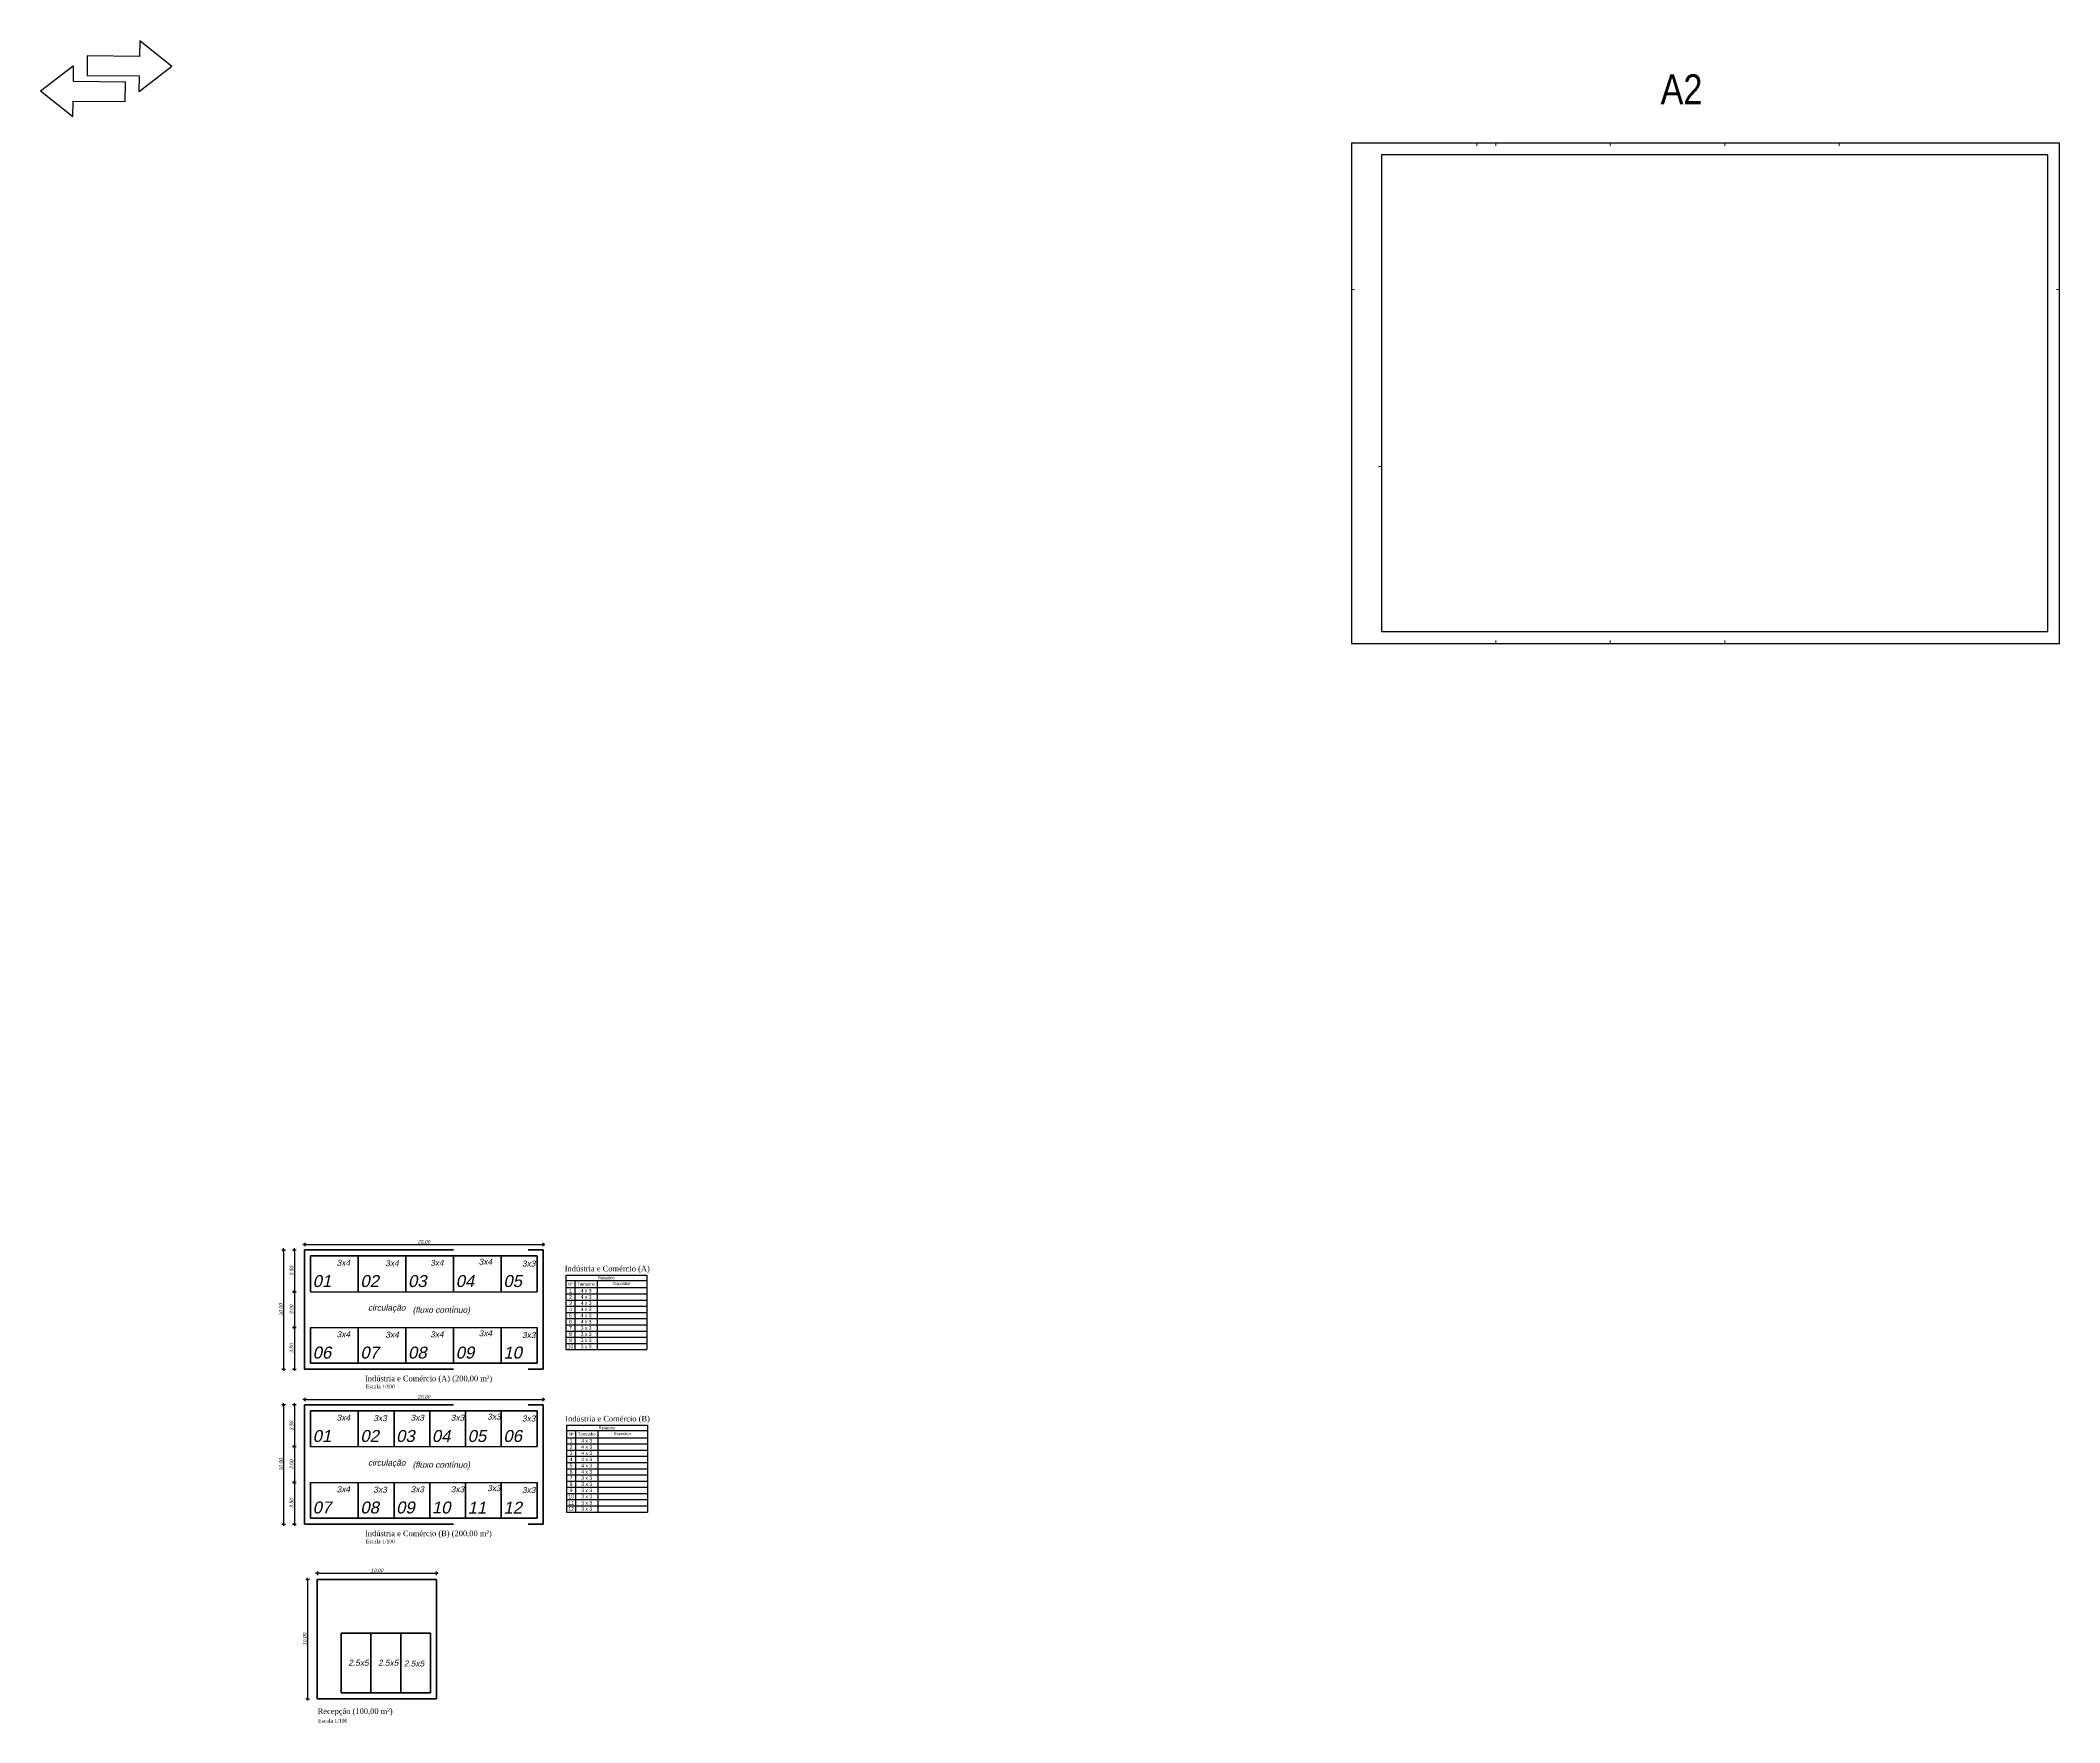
# Model space of a CAD drawing. Header units: metres. Extents: x 2113 to 5678, y -2764 to 956.
# Drawn here: x 3804.6 to 3974, y 1.5 to 142.7 of the extents above; entities that cross this region are included whole.
import ezdxf

# ---------------------------------------------------------------- set-up
doc = ezdxf.new("R2010")
doc.units = ezdxf.units.M
doc.header["$MEASUREMENT"] = 0
doc.linetypes.add('DASHED2', pattern=[0.375, 0.25, -0.125])
for name, color, linetype in [('COTASOK', 1, 'Continuous'), ('HACHURAS', 8, 'Continuous'), ('PAREDE', 7, 'Continuous'), ('TELHADO', 6, 'Continuous')]:
    doc.layers.add(name, color=color, linetype=linetype)
doc.layers.add('Marcas Prancha', color=254, linetype='Continuous', lineweight=5)
doc.styles.add('JEF', font='times.ttf', dxfattribs={"height": 0.3})
doc.styles.get("Standard").update_dxf_attribs({"font": 'arial.ttf'})
doc.styles.add('util2000', font='arial.ttf', dxfattribs={"oblique": 12.000028})
doc.dimstyles.new('int_1-50_m_MS_50', dxfattribs={"dimscale": 0.05, "dimtxt": 3, "dimasz": 1.5, "dimexe": 1, "dimexo": 0, "dimgap": 0.75, "dimtad": 1, "dimzin": 1, "dimdsep": 46, "dimtxsty": 'util2000', "dimblk": '_U2_SETA01', "dimcen": 1.5, "dimse1": 1, "dimse2": 1, "dimclrd": 1, "dimclre": 1, "dimclrt": 1, "dimazin": 3, "dimtfac": 1, "dimtix": 1, "dimtmove": 1, "dimatfit": 3, "dimldrblk": '_U2_SETA02', "dimfxl": 1, "dimtzin": 12, "dimarcsym": 0})

# ---------------------------------------------------------------- blocks, each defined once
blk = doc.blocks.new('Setaxr01')
for p, q in [((1500, 0), (925, 450)), ((925, 450), (925, 175)), ((925, 175), (0, 175)), ((0, 175), (0, -175)), ((1500, 0), (925, -450)), ((925, -175), (0, -175)), ((925, -450), (925, -175))]:
    blk.add_line(p, q)
blk = doc.blocks.new('_U2_SETA01')
at = {"color": 0}
for p, q in [((-1, 0), (1, 0)), ((0, -1), (0, 1))]:
    blk.add_line(p, q, dxfattribs=at)
blk.add_line((-0.5, -0.5), (0.5, 0.5))
blk = doc.blocks.new('*D220')
at = {"layer": 'Defpoints', "color": 0, "ltscale": 0.3, "transparency": 16777216}
for p in [(3826.74, 41.2), (3846.74, 41.66), (3846.74, 41.2)]:
    blk.add_point(p, dxfattribs=at)
at = {"layer": 'PAREDE', "color": 1, "lineweight": -2, "ltscale": 0.3, "transparency": 16777216}
blk.add_line((3826.89, 41.66), (3846.59, 41.66), dxfattribs=at)
at = {"layer": 'PAREDE', "color": 1, "lineweight": -2, "ltscale": 0.3, "transparency": 16777216, "xscale": 0.15, "yscale": 0.15, "zscale": 0.15, "rotation": 180}
blk.add_blockref('_U2_SETA01', (3826.74, 41.66), dxfattribs=at)
at = {"layer": 'PAREDE', "color": 1, "lineweight": -2, "ltscale": 0.3, "transparency": 16777216, "xscale": 0.15, "yscale": 0.15, "zscale": 0.15}
blk.add_blockref('_U2_SETA01', (3846.74, 41.66), dxfattribs=at)
at = {"layer": 'PAREDE', "color": 1, "ltscale": 0.3, "transparency": 16777216, "insert": (3836.74, 41.88), "char_height": 0.3, "attachment_point": 5, "style": 'util2000'}
blk.add_mtext('20.00', dxfattribs=at)
blk = doc.blocks.new('_U2_SETA02')
blk.add_solid([(-1, -0.2), (0, 0), (-1, 0.2)])
blk = doc.blocks.new('*D211')
at = {"layer": 'Defpoints', "color": 0, "ltscale": 0.3, "transparency": 16777216}
for p in [(3826.71, 41.2), (3824.97, 31.2), (3827.06, 31.2)]:
    blk.add_point(p, dxfattribs=at)
at = {"layer": 'PAREDE', "color": 1, "lineweight": -2, "ltscale": 0.3, "transparency": 16777216}
blk.add_line((3824.97, 41.05), (3824.97, 31.35), dxfattribs=at)
at = {"layer": 'PAREDE', "color": 1, "lineweight": -2, "ltscale": 0.3, "transparency": 16777216, "xscale": 0.15, "yscale": 0.15, "zscale": 0.15}
for p, rotation in [((3824.97, 41.2), 90), ((3824.97, 31.2), 270)]:
    blk.add_blockref('_U2_SETA01', p, dxfattribs=dict(at, rotation=rotation))
at = {"layer": 'PAREDE', "color": 1, "ltscale": 0.3, "transparency": 16777216, "insert": (3824.75, 36.2), "char_height": 0.3, "attachment_point": 5, "rotation": 90, "style": 'util2000'}
blk.add_mtext('10.00', dxfattribs=at)
blk = doc.blocks.new('*D212')
at = {"layer": 'Defpoints', "color": 0, "ltscale": 0.3, "transparency": 16777216}
for p in [(3826.74, 41.2), (3825.87, 37.7), (3826.59, 37.7)]:
    blk.add_point(p, dxfattribs=at)
at = {"layer": 'PAREDE', "color": 1, "lineweight": -2, "ltscale": 0.3, "transparency": 16777216}
blk.add_line((3825.87, 41.05), (3825.87, 37.85), dxfattribs=at)
at = {"layer": 'PAREDE', "color": 1, "lineweight": -2, "ltscale": 0.3, "transparency": 16777216, "xscale": 0.15, "yscale": 0.15, "zscale": 0.15}
for p, rotation in [((3825.87, 41.2), 90), ((3825.87, 37.7), 270)]:
    blk.add_blockref('_U2_SETA01', p, dxfattribs=dict(at, rotation=rotation))
at = {"layer": 'PAREDE', "color": 1, "ltscale": 0.3, "transparency": 16777216, "insert": (3825.64, 39.45), "char_height": 0.3, "attachment_point": 5, "rotation": 90, "style": 'util2000'}
blk.add_mtext('3.50', dxfattribs=at)
blk = doc.blocks.new('*D213')
at = {"layer": 'Defpoints', "color": 0, "ltscale": 0.3, "transparency": 16777216}
for p in [(3826.59, 37.7), (3825.87, 34.7), (3826.68, 34.7)]:
    blk.add_point(p, dxfattribs=at)
at = {"layer": 'PAREDE', "color": 1, "lineweight": -2, "ltscale": 0.3, "transparency": 16777216}
blk.add_line((3825.87, 37.55), (3825.87, 34.85), dxfattribs=at)
at = {"layer": 'PAREDE', "color": 1, "lineweight": -2, "ltscale": 0.3, "transparency": 16777216, "xscale": 0.15, "yscale": 0.15, "zscale": 0.15}
for p, rotation in [((3825.87, 37.7), 90), ((3825.87, 34.7), 270)]:
    blk.add_blockref('_U2_SETA01', p, dxfattribs=dict(at, rotation=rotation))
at = {"layer": 'PAREDE', "color": 1, "ltscale": 0.3, "transparency": 16777216, "insert": (3825.64, 36.2), "char_height": 0.3, "attachment_point": 5, "rotation": 90, "style": 'util2000'}
blk.add_mtext('3.00', dxfattribs=at)
blk = doc.blocks.new('*D214')
at = {"layer": 'Defpoints', "color": 0, "ltscale": 0.3, "transparency": 16777216}
for p in [(3826.68, 34.7), (3825.87, 31.2), (3826.47, 31.2)]:
    blk.add_point(p, dxfattribs=at)
at = {"layer": 'PAREDE', "color": 1, "lineweight": -2, "ltscale": 0.3, "transparency": 16777216}
blk.add_line((3825.87, 34.55), (3825.87, 31.35), dxfattribs=at)
at = {"layer": 'PAREDE', "color": 1, "lineweight": -2, "ltscale": 0.3, "transparency": 16777216, "xscale": 0.15, "yscale": 0.15, "zscale": 0.15}
for p, rotation in [((3825.87, 34.7), 90), ((3825.87, 31.2), 270)]:
    blk.add_blockref('_U2_SETA01', p, dxfattribs=dict(at, rotation=rotation))
at = {"layer": 'PAREDE', "color": 1, "ltscale": 0.3, "transparency": 16777216, "insert": (3825.64, 32.95), "char_height": 0.3, "attachment_point": 5, "rotation": 90, "style": 'util2000'}
blk.add_mtext('3.50', dxfattribs=at)
blk = doc.blocks.new('*D215')
at = {"layer": 'Defpoints', "color": 0, "ltscale": 0.3, "transparency": 16777216}
for p in [(3826.74, 41.2), (3846.74, 41.66), (3846.74, 41.2)]:
    blk.add_point(p, dxfattribs=at)
at = {"layer": 'PAREDE', "color": 1, "lineweight": -2, "ltscale": 0.3, "transparency": 16777216}
blk.add_line((3826.89, 41.66), (3846.59, 41.66), dxfattribs=at)
at = {"layer": 'PAREDE', "color": 1, "lineweight": -2, "ltscale": 0.3, "transparency": 16777216, "xscale": 0.15, "yscale": 0.15, "zscale": 0.15, "rotation": 180}
blk.add_blockref('_U2_SETA01', (3826.74, 41.66), dxfattribs=at)
at = {"layer": 'PAREDE', "color": 1, "lineweight": -2, "ltscale": 0.3, "transparency": 16777216, "xscale": 0.15, "yscale": 0.15, "zscale": 0.15}
blk.add_blockref('_U2_SETA01', (3846.74, 41.66), dxfattribs=at)
at = {"layer": 'PAREDE', "color": 1, "ltscale": 0.3, "transparency": 16777216, "insert": (3836.74, 41.88), "char_height": 0.3, "attachment_point": 5, "style": 'util2000'}
blk.add_mtext('20.00', dxfattribs=at)
blk = doc.blocks.new('*D216')
at = {"layer": 'Defpoints', "color": 0, "ltscale": 0.3, "transparency": 16777216}
for p in [(3826.71, 41.2), (3824.97, 31.2), (3827.06, 31.2)]:
    blk.add_point(p, dxfattribs=at)
at = {"layer": 'PAREDE', "color": 1, "lineweight": -2, "ltscale": 0.3, "transparency": 16777216}
blk.add_line((3824.97, 41.05), (3824.97, 31.35), dxfattribs=at)
at = {"layer": 'PAREDE', "color": 1, "lineweight": -2, "ltscale": 0.3, "transparency": 16777216, "xscale": 0.15, "yscale": 0.15, "zscale": 0.15}
for p, rotation in [((3824.97, 41.2), 90), ((3824.97, 31.2), 270)]:
    blk.add_blockref('_U2_SETA01', p, dxfattribs=dict(at, rotation=rotation))
at = {"layer": 'PAREDE', "color": 1, "ltscale": 0.3, "transparency": 16777216, "insert": (3824.75, 36.2), "char_height": 0.3, "attachment_point": 5, "rotation": 90, "style": 'util2000'}
blk.add_mtext('10.00', dxfattribs=at)
blk = doc.blocks.new('*D217')
at = {"layer": 'Defpoints', "color": 0, "ltscale": 0.3, "transparency": 16777216}
for p in [(3826.74, 41.2), (3825.87, 37.7), (3826.59, 37.7)]:
    blk.add_point(p, dxfattribs=at)
at = {"layer": 'PAREDE', "color": 1, "lineweight": -2, "ltscale": 0.3, "transparency": 16777216}
blk.add_line((3825.87, 41.05), (3825.87, 37.85), dxfattribs=at)
at = {"layer": 'PAREDE', "color": 1, "lineweight": -2, "ltscale": 0.3, "transparency": 16777216, "xscale": 0.15, "yscale": 0.15, "zscale": 0.15}
for p, rotation in [((3825.87, 41.2), 90), ((3825.87, 37.7), 270)]:
    blk.add_blockref('_U2_SETA01', p, dxfattribs=dict(at, rotation=rotation))
at = {"layer": 'PAREDE', "color": 1, "ltscale": 0.3, "transparency": 16777216, "insert": (3825.64, 39.45), "char_height": 0.3, "attachment_point": 5, "rotation": 90, "style": 'util2000'}
blk.add_mtext('3.50', dxfattribs=at)
blk = doc.blocks.new('*D218')
at = {"layer": 'Defpoints', "color": 0, "ltscale": 0.3, "transparency": 16777216}
for p in [(3826.59, 37.7), (3825.87, 34.7), (3826.68, 34.7)]:
    blk.add_point(p, dxfattribs=at)
at = {"layer": 'PAREDE', "color": 1, "lineweight": -2, "ltscale": 0.3, "transparency": 16777216}
blk.add_line((3825.87, 37.55), (3825.87, 34.85), dxfattribs=at)
at = {"layer": 'PAREDE', "color": 1, "lineweight": -2, "ltscale": 0.3, "transparency": 16777216, "xscale": 0.15, "yscale": 0.15, "zscale": 0.15}
for p, rotation in [((3825.87, 37.7), 90), ((3825.87, 34.7), 270)]:
    blk.add_blockref('_U2_SETA01', p, dxfattribs=dict(at, rotation=rotation))
at = {"layer": 'PAREDE', "color": 1, "ltscale": 0.3, "transparency": 16777216, "insert": (3825.64, 36.2), "char_height": 0.3, "attachment_point": 5, "rotation": 90, "style": 'util2000'}
blk.add_mtext('3.00', dxfattribs=at)
blk = doc.blocks.new('*D219')
at = {"layer": 'Defpoints', "color": 0, "ltscale": 0.3, "transparency": 16777216}
for p in [(3826.68, 34.7), (3825.87, 31.2), (3826.47, 31.2)]:
    blk.add_point(p, dxfattribs=at)
at = {"layer": 'PAREDE', "color": 1, "lineweight": -2, "ltscale": 0.3, "transparency": 16777216}
blk.add_line((3825.87, 34.55), (3825.87, 31.35), dxfattribs=at)
at = {"layer": 'PAREDE', "color": 1, "lineweight": -2, "ltscale": 0.3, "transparency": 16777216, "xscale": 0.15, "yscale": 0.15, "zscale": 0.15}
for p, rotation in [((3825.87, 34.7), 90), ((3825.87, 31.2), 270)]:
    blk.add_blockref('_U2_SETA01', p, dxfattribs=dict(at, rotation=rotation))
at = {"layer": 'PAREDE', "color": 1, "ltscale": 0.3, "transparency": 16777216, "insert": (3825.64, 32.95), "char_height": 0.3, "attachment_point": 5, "rotation": 90, "style": 'util2000'}
blk.add_mtext('3.50', dxfattribs=at)
blk = doc.blocks.new('*D230')
at = {"layer": 'Defpoints', "color": 0, "ltscale": 0.3, "transparency": 16777216}
for p in [(3826.74, 28.2), (3846.74, 28.66), (3846.74, 28.2)]:
    blk.add_point(p, dxfattribs=at)
at = {"layer": 'PAREDE', "color": 1, "lineweight": -2, "ltscale": 0.3, "transparency": 16777216}
blk.add_line((3826.89, 28.66), (3846.59, 28.66), dxfattribs=at)
at = {"layer": 'PAREDE', "color": 1, "lineweight": -2, "ltscale": 0.3, "transparency": 16777216, "xscale": 0.15, "yscale": 0.15, "zscale": 0.15, "rotation": 180}
blk.add_blockref('_U2_SETA01', (3826.74, 28.66), dxfattribs=at)
at = {"layer": 'PAREDE', "color": 1, "lineweight": -2, "ltscale": 0.3, "transparency": 16777216, "xscale": 0.15, "yscale": 0.15, "zscale": 0.15}
blk.add_blockref('_U2_SETA01', (3846.74, 28.66), dxfattribs=at)
at = {"layer": 'PAREDE', "color": 1, "ltscale": 0.3, "transparency": 16777216, "insert": (3836.74, 28.88), "char_height": 0.3, "attachment_point": 5, "style": 'util2000'}
blk.add_mtext('20.00', dxfattribs=at)
blk = doc.blocks.new('*D221')
at = {"layer": 'Defpoints', "color": 0, "ltscale": 0.3, "transparency": 16777216}
for p in [(3826.71, 28.2), (3824.97, 18.2), (3827.06, 18.2)]:
    blk.add_point(p, dxfattribs=at)
at = {"layer": 'PAREDE', "color": 1, "lineweight": -2, "ltscale": 0.3, "transparency": 16777216}
blk.add_line((3824.97, 28.05), (3824.97, 18.35), dxfattribs=at)
at = {"layer": 'PAREDE', "color": 1, "lineweight": -2, "ltscale": 0.3, "transparency": 16777216, "xscale": 0.15, "yscale": 0.15, "zscale": 0.15}
for p, rotation in [((3824.97, 28.2), 90), ((3824.97, 18.2), 270)]:
    blk.add_blockref('_U2_SETA01', p, dxfattribs=dict(at, rotation=rotation))
at = {"layer": 'PAREDE', "color": 1, "ltscale": 0.3, "transparency": 16777216, "insert": (3824.75, 23.2), "char_height": 0.3, "attachment_point": 5, "rotation": 90, "style": 'util2000'}
blk.add_mtext('10.00', dxfattribs=at)
blk = doc.blocks.new('*D222')
at = {"layer": 'Defpoints', "color": 0, "ltscale": 0.3, "transparency": 16777216}
for p in [(3826.74, 28.2), (3825.87, 24.7), (3826.59, 24.7)]:
    blk.add_point(p, dxfattribs=at)
at = {"layer": 'PAREDE', "color": 1, "lineweight": -2, "ltscale": 0.3, "transparency": 16777216}
blk.add_line((3825.87, 28.05), (3825.87, 24.85), dxfattribs=at)
at = {"layer": 'PAREDE', "color": 1, "lineweight": -2, "ltscale": 0.3, "transparency": 16777216, "xscale": 0.15, "yscale": 0.15, "zscale": 0.15}
for p, rotation in [((3825.87, 28.2), 90), ((3825.87, 24.7), 270)]:
    blk.add_blockref('_U2_SETA01', p, dxfattribs=dict(at, rotation=rotation))
at = {"layer": 'PAREDE', "color": 1, "ltscale": 0.3, "transparency": 16777216, "insert": (3825.64, 26.45), "char_height": 0.3, "attachment_point": 5, "rotation": 90, "style": 'util2000'}
blk.add_mtext('3.50', dxfattribs=at)
blk = doc.blocks.new('*D223')
at = {"layer": 'Defpoints', "color": 0, "ltscale": 0.3, "transparency": 16777216}
for p in [(3826.59, 24.7), (3825.87, 21.7), (3826.68, 21.7)]:
    blk.add_point(p, dxfattribs=at)
at = {"layer": 'PAREDE', "color": 1, "lineweight": -2, "ltscale": 0.3, "transparency": 16777216}
blk.add_line((3825.87, 24.55), (3825.87, 21.85), dxfattribs=at)
at = {"layer": 'PAREDE', "color": 1, "lineweight": -2, "ltscale": 0.3, "transparency": 16777216, "xscale": 0.15, "yscale": 0.15, "zscale": 0.15}
for p, rotation in [((3825.87, 24.7), 90), ((3825.87, 21.7), 270)]:
    blk.add_blockref('_U2_SETA01', p, dxfattribs=dict(at, rotation=rotation))
at = {"layer": 'PAREDE', "color": 1, "ltscale": 0.3, "transparency": 16777216, "insert": (3825.64, 23.2), "char_height": 0.3, "attachment_point": 5, "rotation": 90, "style": 'util2000'}
blk.add_mtext('3.00', dxfattribs=at)
blk = doc.blocks.new('*D224')
at = {"layer": 'Defpoints', "color": 0, "ltscale": 0.3, "transparency": 16777216}
for p in [(3826.68, 21.7), (3825.87, 18.2), (3826.47, 18.2)]:
    blk.add_point(p, dxfattribs=at)
at = {"layer": 'PAREDE', "color": 1, "lineweight": -2, "ltscale": 0.3, "transparency": 16777216}
blk.add_line((3825.87, 21.55), (3825.87, 18.35), dxfattribs=at)
at = {"layer": 'PAREDE', "color": 1, "lineweight": -2, "ltscale": 0.3, "transparency": 16777216, "xscale": 0.15, "yscale": 0.15, "zscale": 0.15}
for p, rotation in [((3825.87, 21.7), 90), ((3825.87, 18.2), 270)]:
    blk.add_blockref('_U2_SETA01', p, dxfattribs=dict(at, rotation=rotation))
at = {"layer": 'PAREDE', "color": 1, "ltscale": 0.3, "transparency": 16777216, "insert": (3825.64, 19.95), "char_height": 0.3, "attachment_point": 5, "rotation": 90, "style": 'util2000'}
blk.add_mtext('3.50', dxfattribs=at)
blk = doc.blocks.new('*D225')
at = {"layer": 'Defpoints', "color": 0, "ltscale": 0.3, "transparency": 16777216}
for p in [(3826.74, 28.2), (3846.74, 28.66), (3846.74, 28.2)]:
    blk.add_point(p, dxfattribs=at)
at = {"layer": 'PAREDE', "color": 1, "lineweight": -2, "ltscale": 0.3, "transparency": 16777216}
blk.add_line((3826.89, 28.66), (3846.59, 28.66), dxfattribs=at)
at = {"layer": 'PAREDE', "color": 1, "lineweight": -2, "ltscale": 0.3, "transparency": 16777216, "xscale": 0.15, "yscale": 0.15, "zscale": 0.15, "rotation": 180}
blk.add_blockref('_U2_SETA01', (3826.74, 28.66), dxfattribs=at)
at = {"layer": 'PAREDE', "color": 1, "lineweight": -2, "ltscale": 0.3, "transparency": 16777216, "xscale": 0.15, "yscale": 0.15, "zscale": 0.15}
blk.add_blockref('_U2_SETA01', (3846.74, 28.66), dxfattribs=at)
at = {"layer": 'PAREDE', "color": 1, "ltscale": 0.3, "transparency": 16777216, "insert": (3836.74, 28.88), "char_height": 0.3, "attachment_point": 5, "style": 'util2000'}
blk.add_mtext('20.00', dxfattribs=at)
blk = doc.blocks.new('*D226')
at = {"layer": 'Defpoints', "color": 0, "ltscale": 0.3, "transparency": 16777216}
for p in [(3826.71, 28.2), (3824.97, 18.2), (3827.06, 18.2)]:
    blk.add_point(p, dxfattribs=at)
at = {"layer": 'PAREDE', "color": 1, "lineweight": -2, "ltscale": 0.3, "transparency": 16777216}
blk.add_line((3824.97, 28.05), (3824.97, 18.35), dxfattribs=at)
at = {"layer": 'PAREDE', "color": 1, "lineweight": -2, "ltscale": 0.3, "transparency": 16777216, "xscale": 0.15, "yscale": 0.15, "zscale": 0.15}
for p, rotation in [((3824.97, 28.2), 90), ((3824.97, 18.2), 270)]:
    blk.add_blockref('_U2_SETA01', p, dxfattribs=dict(at, rotation=rotation))
at = {"layer": 'PAREDE', "color": 1, "ltscale": 0.3, "transparency": 16777216, "insert": (3824.75, 23.2), "char_height": 0.3, "attachment_point": 5, "rotation": 90, "style": 'util2000'}
blk.add_mtext('10.00', dxfattribs=at)
blk = doc.blocks.new('*D227')
at = {"layer": 'Defpoints', "color": 0, "ltscale": 0.3, "transparency": 16777216}
for p in [(3826.74, 28.2), (3825.87, 24.7), (3826.59, 24.7)]:
    blk.add_point(p, dxfattribs=at)
at = {"layer": 'PAREDE', "color": 1, "lineweight": -2, "ltscale": 0.3, "transparency": 16777216}
blk.add_line((3825.87, 28.05), (3825.87, 24.85), dxfattribs=at)
at = {"layer": 'PAREDE', "color": 1, "lineweight": -2, "ltscale": 0.3, "transparency": 16777216, "xscale": 0.15, "yscale": 0.15, "zscale": 0.15}
for p, rotation in [((3825.87, 28.2), 90), ((3825.87, 24.7), 270)]:
    blk.add_blockref('_U2_SETA01', p, dxfattribs=dict(at, rotation=rotation))
at = {"layer": 'PAREDE', "color": 1, "ltscale": 0.3, "transparency": 16777216, "insert": (3825.64, 26.45), "char_height": 0.3, "attachment_point": 5, "rotation": 90, "style": 'util2000'}
blk.add_mtext('3.50', dxfattribs=at)
blk = doc.blocks.new('*D228')
at = {"layer": 'Defpoints', "color": 0, "ltscale": 0.3, "transparency": 16777216}
for p in [(3826.59, 24.7), (3825.87, 21.7), (3826.68, 21.7)]:
    blk.add_point(p, dxfattribs=at)
at = {"layer": 'PAREDE', "color": 1, "lineweight": -2, "ltscale": 0.3, "transparency": 16777216}
blk.add_line((3825.87, 24.55), (3825.87, 21.85), dxfattribs=at)
at = {"layer": 'PAREDE', "color": 1, "lineweight": -2, "ltscale": 0.3, "transparency": 16777216, "xscale": 0.15, "yscale": 0.15, "zscale": 0.15}
for p, rotation in [((3825.87, 24.7), 90), ((3825.87, 21.7), 270)]:
    blk.add_blockref('_U2_SETA01', p, dxfattribs=dict(at, rotation=rotation))
at = {"layer": 'PAREDE', "color": 1, "ltscale": 0.3, "transparency": 16777216, "insert": (3825.64, 23.2), "char_height": 0.3, "attachment_point": 5, "rotation": 90, "style": 'util2000'}
blk.add_mtext('3.00', dxfattribs=at)
blk = doc.blocks.new('*D229')
at = {"layer": 'Defpoints', "color": 0, "ltscale": 0.3, "transparency": 16777216}
for p in [(3826.68, 21.7), (3825.87, 18.2), (3826.47, 18.2)]:
    blk.add_point(p, dxfattribs=at)
at = {"layer": 'PAREDE', "color": 1, "lineweight": -2, "ltscale": 0.3, "transparency": 16777216}
blk.add_line((3825.87, 21.55), (3825.87, 18.35), dxfattribs=at)
at = {"layer": 'PAREDE', "color": 1, "lineweight": -2, "ltscale": 0.3, "transparency": 16777216, "xscale": 0.15, "yscale": 0.15, "zscale": 0.15}
for p, rotation in [((3825.87, 21.7), 90), ((3825.87, 18.2), 270)]:
    blk.add_blockref('_U2_SETA01', p, dxfattribs=dict(at, rotation=rotation))
at = {"layer": 'PAREDE', "color": 1, "ltscale": 0.3, "transparency": 16777216, "insert": (3825.64, 19.95), "char_height": 0.3, "attachment_point": 5, "rotation": 90, "style": 'util2000'}
blk.add_mtext('3.50', dxfattribs=at)
blk = doc.blocks.new('*T235')
at = {"layer": 'PAREDE', "color": 0, "linetype": 'ByBlock', "lineweight": -2, "transparency": 16777216}
for p, q in [((0, 0), (6.78, 0)), ((0, 0), (0, -6.25)), ((6.78, 0), (6.78, -6.25)), ((0, -0.45), (6.78, -0.45)), ((0, -1.05), (6.78, -1.05)), ((0, -1.57), (6.78, -1.57)), ((0.75, -0.45), (0.75, -6.25)), ((2.62, -0.45), (2.62, -6.25)), ((0, -2.09), (6.78, -2.09)), ((0, -2.61), (6.78, -2.61)), ((0, -3.13), (6.78, -3.13)), ((0, -3.65), (6.78, -3.65)), ((0, -4.17), (6.78, -4.17)), ((0, -4.69), (6.78, -4.69)), ((0, -5.21), (6.78, -5.21)), ((0, -5.73), (6.78, -5.73)), ((0, -6.25), (6.78, -6.25))]:
    blk.add_line(p, q, dxfattribs=at)
at = {"layer": 'PAREDE', "color": 0, "transparency": 16777216, "attachment_point": 5}
for s, insert, char_height, width in [('Nº ', (0.38, -0.75), 0.25, 0.6321), ('2', (0.38, -1.83), 0.3, 0.6321), ('1', (0.38, -1.31), 0.3, 0.6321), ('Tamanho', (1.69, -0.75), 0.25, 1.7486), ('4 x 3', (1.69, -1.31), 0.3, 1.7486), ('4 x 3', (1.69, -1.83), 0.3, 1.7486), ('Relatório', (3.39, -0.23), 0.25, 6.6565), ('Expositor', (4.7, -0.75), 0.25, 4.0357), ('4', (0.38, -2.87), 0.3, 0.6321), ('3', (0.38, -2.35), 0.3, 0.6321), ('5', (0.38, -3.39), 0.3, 0.6321), ('4 x 3', (1.69, -2.35), 0.3, 1.7486), ('4 x 3', (1.69, -2.87), 0.3, 1.7486), ('4 x 3', (1.69, -3.39), 0.3, 1.7486), ('6', (0.38, -3.91), 0.3, 0.6321), ('7', (0.38, -4.43), 0.3, 0.6321), ('8', (0.38, -4.95), 0.3, 0.6321), ('4 x 3', (1.69, -3.91), 0.3, 1.7486), ('3 x 3', (1.69, -4.43), 0.3, 1.7486), ('3 x 3', (1.69, -4.95), 0.3, 1.7486), ('10', (0.38, -5.99), 0.3, 0.6321), ('9', (0.38, -5.47), 0.3, 0.6321), ('3 x 3', (1.69, -5.47), 0.3, 1.7486), ('3 x 3', (1.69, -5.99), 0.3, 1.7486)]:
    blk.add_mtext(s, dxfattribs=dict(at, insert=insert, char_height=char_height, width=width))
blk = doc.blocks.new('*T236')
at = {"layer": 'PAREDE', "color": 0, "linetype": 'ByBlock', "lineweight": -2, "transparency": 16777216}
for p, q in [((0, 0), (6.78, 0)), ((0, 0), (0, -7.29)), ((6.78, 0), (6.78, -7.29)), ((0, -0.45), (6.78, -0.45)), ((0, -1.05), (6.78, -1.05)), ((0, -1.57), (6.78, -1.57)), ((0.75, -0.45), (0.75, -7.29)), ((2.62, -0.45), (2.62, -7.29)), ((0, -2.09), (6.78, -2.09)), ((0, -2.61), (6.78, -2.61)), ((0, -3.13), (6.78, -3.13)), ((0, -3.65), (6.78, -3.65)), ((0, -4.17), (6.78, -4.17)), ((0, -4.69), (6.78, -4.69)), ((0, -5.21), (6.78, -5.21)), ((0, -5.73), (6.78, -5.73)), ((0, -6.25), (6.78, -6.25)), ((0, -6.77), (6.78, -6.77)), ((0, -7.29), (6.78, -7.29))]:
    blk.add_line(p, q, dxfattribs=at)
at = {"layer": 'PAREDE', "color": 0, "transparency": 16777216, "attachment_point": 5}
for s, insert, char_height, width in [('Nº ', (0.38, -0.75), 0.25, 0.6321), ('2', (0.38, -1.83), 0.3, 0.6321), ('1', (0.38, -1.31), 0.3, 0.6321), ('Tamanho', (1.69, -0.75), 0.25, 1.7486), ('4 x 3', (1.69, -1.31), 0.3, 1.7486), ('4 x 3', (1.69, -1.83), 0.3, 1.7486), ('Relatório', (3.39, -0.23), 0.25, 6.6565), ('Expositor', (4.7, -0.75), 0.25, 4.0357), ('4', (0.38, -2.87), 0.3, 0.6321), ('3', (0.38, -2.35), 0.3, 0.6321), ('5', (0.38, -3.39), 0.3, 0.6321), ('4 x 3', (1.69, -2.35), 0.3, 1.7486), ('4 x 3', (1.69, -2.87), 0.3, 1.7486), ('4 x 3', (1.69, -3.39), 0.3, 1.7486), ('6', (0.38, -3.91), 0.3, 0.6321), ('7', (0.38, -4.43), 0.3, 0.6321), ('8', (0.38, -4.95), 0.3, 0.6321), ('4 x 3', (1.69, -3.91), 0.3, 1.7486), ('3 x 3', (1.69, -4.43), 0.3, 1.7486), ('3 x 3', (1.69, -4.95), 0.3, 1.7486), ('10', (0.38, -5.99), 0.3, 0.6321), ('11', (0.38, -6.51), 0.3, 0.6321), ('9', (0.38, -5.47), 0.3, 0.6321), ('3 x 3', (1.69, -5.47), 0.3, 1.7486), ('3 x 3', (1.69, -5.99), 0.3, 1.7486), ('3 x 3', (1.69, -6.51), 0.3, 1.7486), ('12', (0.38, -7.03), 0.3, 0.6321), ('3 x 3', (1.69, -7.03), 0.3, 1.7486)]:
    blk.add_mtext(s, dxfattribs=dict(at, insert=insert, char_height=char_height, width=width))
blk = doc.blocks.new('*D303')
at = {"layer": 'Defpoints', "color": 0, "ltscale": 0.3, "transparency": 16777216}
for p in [(3837.8, 14.08), (3827.8, 13.55), (3837.8, 13.55)]:
    blk.add_point(p, dxfattribs=at)
at = {"layer": 'PAREDE', "color": 1, "lineweight": -2, "ltscale": 0.3, "transparency": 16777216}
blk.add_line((3827.95, 14.08), (3837.65, 14.08), dxfattribs=at)
at = {"layer": 'PAREDE', "color": 1, "lineweight": -2, "ltscale": 0.3, "transparency": 16777216, "xscale": 0.15, "yscale": 0.15, "zscale": 0.15, "rotation": 180}
blk.add_blockref('_U2_SETA01', (3827.8, 14.08), dxfattribs=at)
at = {"layer": 'PAREDE', "color": 1, "lineweight": -2, "ltscale": 0.3, "transparency": 16777216, "xscale": 0.15, "yscale": 0.15, "zscale": 0.15}
blk.add_blockref('_U2_SETA01', (3837.8, 14.08), dxfattribs=at)
at = {"layer": 'PAREDE', "color": 1, "ltscale": 0.3, "transparency": 16777216, "insert": (3832.8, 14.31), "char_height": 0.3, "attachment_point": 5, "style": 'util2000'}
blk.add_mtext('10.00', dxfattribs=at)
blk = doc.blocks.new('*D304')
at = {"layer": 'Defpoints', "color": 0, "ltscale": 0.3, "transparency": 16777216}
for p in [(3827.8, 13.55), (3826.98, 3.55), (3827.8, 3.55)]:
    blk.add_point(p, dxfattribs=at)
at = {"layer": 'PAREDE', "color": 1, "lineweight": -2, "ltscale": 0.3, "transparency": 16777216}
blk.add_line((3826.98, 13.4), (3826.98, 3.7), dxfattribs=at)
at = {"layer": 'PAREDE', "color": 1, "lineweight": -2, "ltscale": 0.3, "transparency": 16777216, "xscale": 0.15, "yscale": 0.15, "zscale": 0.15}
for p, rotation in [((3826.98, 13.55), 90), ((3826.98, 3.55), 270)]:
    blk.add_blockref('_U2_SETA01', p, dxfattribs=dict(at, rotation=rotation))
at = {"layer": 'PAREDE', "color": 1, "ltscale": 0.3, "transparency": 16777216, "insert": (3826.75, 8.55), "char_height": 0.3, "attachment_point": 5, "rotation": 90, "style": 'util2000'}
blk.add_mtext('10.00', dxfattribs=at)

msp = doc.modelspace()

# ---------------------------------------------------------------- linework, layer by layer
for p, q in [((3973.965, 134.093), (3914.565, 134.093)), ((3914.565, 134.093), (3914.565, 92.093)), ((3973.965, 92.093), (3973.965, 134.093)), ((3917.065, 133.093), (3917.065, 93.093)), ((3972.965, 133.093), (3917.065, 133.093)), ((3972.965, 93.093), (3972.965, 133.093)), ((3914.565, 92.093), (3973.965, 92.093)), ((3917.065, 93.093), (3972.965, 93.093))]:
    msp.add_line(p, q)
at = {"layer": 'HACHURAS'}
for p, q in [((3827.235, 37.703), (3846.235, 37.703)), ((3827.235, 34.703), (3846.235, 34.703)), ((3827.235, 24.703), (3846.235, 24.703)), ((3827.235, 21.703), (3846.235, 21.703))]:
    msp.add_line(p, q, dxfattribs=at)
at = {"layer": 'Marcas Prancha'}
for p, q in [((3925.065, 134.093), (3925.065, 133.843)), ((3926.665, 133.843), (3926.665, 134.093)), ((3936.265, 133.843), (3936.265, 134.093)), ((3945.865, 133.843), (3945.865, 134.093)), ((3955.465, 133.843), (3955.465, 134.093)), ((3914.815, 121.793), (3914.565, 121.793)), ((3973.965, 121.793), (3973.715, 121.793)), ((3916.815, 106.943), (3917.065, 106.943)), ((3926.665, 92.093), (3926.665, 92.343)), ((3936.265, 92.093), (3936.265, 92.343)), ((3945.865, 92.093), (3945.865, 92.343))]:
    msp.add_line(p, q, dxfattribs=at)
at = {"layer": 'PAREDE', "linetype": 'DASHED2', "lineweight": 80, "ltscale": 50}
for p, q in [((3826.735, 41.203), (3826.735, 31.203)), ((3826.735, 41.203), (3846.735, 41.203)), ((3846.735, 41.203), (3846.735, 31.203)), ((3826.735, 31.203), (3846.735, 31.203)), ((3826.735, 28.203), (3826.735, 18.203)), ((3826.735, 28.203), (3846.735, 28.203)), ((3846.735, 28.203), (3846.735, 18.203)), ((3826.735, 18.203), (3846.735, 18.203))]:
    msp.add_line(p, q, dxfattribs=at)
at = {"layer": 'PAREDE', "lineweight": 80}
for p, q in [((3827.235, 40.703), (3827.235, 37.703)), ((3827.235, 40.703), (3846.235, 40.703)), ((3831.235, 40.703), (3831.235, 37.703)), ((3835.235, 40.703), (3835.235, 37.703)), ((3839.235, 40.703), (3839.235, 37.703)), ((3843.235, 40.703), (3843.235, 37.703)), ((3846.235, 40.703), (3846.235, 37.703)), ((3827.235, 34.703), (3827.235, 31.703)), ((3831.235, 34.703), (3831.235, 31.703)), ((3835.235, 34.703), (3835.235, 31.703)), ((3839.235, 34.703), (3839.235, 31.703)), ((3843.235, 34.703), (3843.235, 31.703)), ((3846.235, 34.703), (3846.235, 31.703)), ((3827.235, 31.703), (3846.235, 31.703)), ((3827.235, 27.703), (3827.235, 24.703)), ((3827.235, 27.703), (3846.235, 27.703)), ((3831.235, 27.703), (3831.235, 24.703)), ((3834.235, 27.703), (3834.235, 24.703)), ((3837.235, 27.703), (3837.235, 24.703)), ((3840.235, 27.703), (3840.235, 24.703)), ((3843.235, 27.703), (3843.235, 24.703)), ((3846.235, 27.703), (3846.235, 24.703)), ((3827.235, 21.703), (3827.235, 18.703)), ((3831.235, 21.703), (3831.235, 18.703)), ((3834.235, 21.703), (3834.235, 18.703)), ((3837.235, 21.703), (3837.235, 18.703)), ((3840.235, 21.703), (3840.235, 18.703)), ((3843.235, 21.703), (3843.235, 18.703)), ((3846.235, 21.703), (3846.235, 18.703)), ((3827.235, 18.703), (3846.235, 18.703)), ((3829.797, 9.05), (3837.297, 9.05)), ((3829.797, 4.05), (3829.797, 9.05)), ((3832.297, 4.05), (3832.297, 9.05)), ((3834.797, 4.05), (3834.797, 9.05)), ((3837.297, 4.05), (3837.297, 9.05)), ((3829.797, 4.05), (3837.297, 4.05))]:
    msp.add_line(p, q, dxfattribs=at)
at = {"layer": 'PAREDE', "linetype": 'DASHED2', "lineweight": 80, "ltscale": 50}
msp.add_lwpolyline([(3827.797, 3.55), (3837.797, 3.55), (3837.797, 13.55), (3827.797, 13.55)], close=True, dxfattribs=at)

# ---------------------------------------------------------------- block references
for name, p in [('*T235', (3848.658, 39.094)), ('*T236', (3848.708, 26.503))]:
    msp.add_blockref(name, p)
at = {"layer": 'TELHADO', "lineweight": 40, "xscale": 0.004741178336992526, "yscale": 0.004741178336992526, "zscale": 0.004741178336992526}
for p, rotation in [((3808.493, 140.572), 359.5027525172589), ((3811.695, 138.404), 179.5027525172589)]:
    msp.add_blockref('Setaxr01', p, dxfattribs=dict(at, rotation=rotation))

# ---------------------------------------------------------------- texts
at = {"insert": (3940.494, 139.852), "char_height": 2.5, "attachment_point": 1}
msp.add_mtext_dynamic_manual_height_columns('{\\fDalelands Uncial Condensed|b0|i0|c0|p2;A2}', width=130.3098, gutter_width=12.5, heights=[0], dxfattribs=at)
at = {"layer": 'COTASOK', "style": 'JEF'}
for s, p in [('Indústria e Comércio (A) ', (3848.553, 39.407)), ('Indústria e Comércio (A) (200,00 m²)', (3831.798, 30.188)), ('Indústria e Comércio (B) ', (3848.603, 26.816)), ('Indústria e Comércio (B) (200,00 m²)', (3831.798, 17.188)), ('Recepção (100,00 m²)', (3827.828, 2.273))]:
    msp.add_text(s, height=0.46875, dxfattribs=at).set_placement(p)
at = {"layer": 'COTASOK', "char_height": 0.3125, "width": 11.83437, "attachment_point": 1, "style": 'JEF'}
for insert in [(3831.864, 29.902), (3831.864, 29.902), (3831.864, 16.902), (3831.864, 16.902), (3827.866, 1.86)]:
    msp.add_mtext('Escala 1/100', dxfattribs=dict(at, insert=insert))
at = {"layer": 'PAREDE', "color": 1, "attachment_point": 7, "rotation": 359.96781, "style": 'util2000'}
for s, insert, char_height in [('{\\f@Arial Unicode MS|b0|i0|c0|p34;\\C256;\\P\\H1.4286x;01}', (3827.414, 38.082), 0.7), ('{\\f@Arial Unicode MS|b0|i0|c0|p34;\\C256;3x4}', (3829.422, 39.869), 0.5), ('{\\f@Arial Unicode MS|b0|i0|c0|p34;\\C256;\\P\\H1.4286x;02}', (3831.414, 38.082), 0.7), ('{\\f@Arial Unicode MS|b0|i0|c0|p34;\\C256;3x4}', (3833.506, 39.838), 0.5), ('{\\f@Arial Unicode MS|b0|i0|c0|p34;\\C256;\\P\\H1.4286x;03}', (3835.414, 38.082), 0.7), ('{\\f@Arial Unicode MS|b0|i0|c0|p34;\\C256;3x4}', (3837.269, 39.869), 0.5), ('{\\f@Arial Unicode MS|b0|i0|c0|p34;\\C256;\\P\\H1.4286x;04}', (3839.414, 38.082), 0.7), ('{\\f@Arial Unicode MS|b0|i0|c0|p34;\\C256;3x4}', (3841.339, 39.962), 0.5), ('{\\f@Arial Unicode MS|b0|i0|c0|p34;\\C256;\\P\\H1.4286x;05}', (3843.414, 38.082), 0.7), ('{\\f@Arial Unicode MS|b0|i0|c0|p34;\\C256;3x3}', (3844.975, 39.807), 0.5), ('{\\f@Arial Unicode MS|b0|i0|c0|p34;\\C256;circulação}', (3832.051, 35.953), 0.5), ('{\\f@Arial Unicode MS|b0|i0|c0|p34;\\C256;circulação}', (3832.051, 35.953), 0.5), ('{\\f@Arial Unicode MS|b0|i0|c0|p34;\\C256;(fluxo contínuo)}', (3835.793, 35.781), 0.5), ('{\\f@Arial Unicode MS|b0|i0|c0|p34;\\C256;(fluxo contínuo)}', (3835.793, 35.781), 0.5), ('{\\f@Arial Unicode MS|b0|i0|c0|p34;\\C256;3x4}', (3829.422, 33.869), 0.5), ('{\\f@Arial Unicode MS|b0|i0|c0|p34;\\C256;3x4}', (3833.506, 33.838), 0.5), ('{\\f@Arial Unicode MS|b0|i0|c0|p34;\\C256;3x4}', (3837.269, 33.869), 0.5), ('{\\f@Arial Unicode MS|b0|i0|c0|p34;\\C256;3x4}', (3841.339, 33.962), 0.5), ('{\\f@Arial Unicode MS|b0|i0|c0|p34;\\C256;3x3}', (3844.975, 33.807), 0.5), ('{\\f@Arial Unicode MS|b0|i0|c0|p34;\\C256;\\P\\H1.4286x;06}', (3827.414, 32.082), 0.7), ('{\\f@Arial Unicode MS|b0|i0|c0|p34;\\C256;\\P\\H1.4286x;07}', (3831.414, 32.082), 0.7), ('{\\f@Arial Unicode MS|b0|i0|c0|p34;\\C256;\\P\\H1.4286x;08}', (3835.414, 32.082), 0.7), ('{\\f@Arial Unicode MS|b0|i0|c0|p34;\\C256;\\P\\H1.4286x;09}', (3839.414, 32.082), 0.7), ('{\\f@Arial Unicode MS|b0|i0|c0|p34;\\C256;\\P\\H1.4286x;10}', (3843.414, 32.082), 0.7), ('{\\f@Arial Unicode MS|b0|i0|c0|p34;\\C256;3x4}', (3829.422, 26.869), 0.5), ('{\\f@Arial Unicode MS|b0|i0|c0|p34;\\C256;3x3}', (3832.505, 26.838), 0.5), ('{\\f@Arial Unicode MS|b0|i0|c0|p34;\\C256;3x3}', (3835.627, 26.869), 0.5), ('{\\f@Arial Unicode MS|b0|i0|c0|p34;\\C256;3x3}', (3838.998, 26.869), 0.5), ('{\\f@Arial Unicode MS|b0|i0|c0|p34;\\C256;3x3}', (3842.056, 26.962), 0.5), ('{\\f@Arial Unicode MS|b0|i0|c0|p34;\\C256;3x3}', (3844.975, 26.807), 0.5), ('{\\f@Arial Unicode MS|b0|i0|c0|p34;\\C256;\\P\\H1.4286x;01}', (3827.414, 25.082), 0.7), ('{\\f@Arial Unicode MS|b0|i0|c0|p34;\\C256;\\P\\H1.4286x;02}', (3831.414, 25.082), 0.7), ('{\\f@Arial Unicode MS|b0|i0|c0|p34;\\C256;\\P\\H1.4286x;03}', (3834.414, 25.082), 0.7), ('{\\f@Arial Unicode MS|b0|i0|c0|p34;\\C256;\\P\\H1.4286x;04}', (3837.414, 25.082), 0.7), ('{\\f@Arial Unicode MS|b0|i0|c0|p34;\\C256;\\P\\H1.4286x;05}', (3840.414, 25.082), 0.7), ('{\\f@Arial Unicode MS|b0|i0|c0|p34;\\C256;\\P\\H1.4286x;06}', (3843.414, 25.082), 0.7), ('{\\f@Arial Unicode MS|b0|i0|c0|p34;\\C256;circulação}', (3832.051, 22.953), 0.5), ('{\\f@Arial Unicode MS|b0|i0|c0|p34;\\C256;circulação}', (3832.051, 22.953), 0.5), ('{\\f@Arial Unicode MS|b0|i0|c0|p34;\\C256;(fluxo contínuo)}', (3835.793, 22.781), 0.5), ('{\\f@Arial Unicode MS|b0|i0|c0|p34;\\C256;(fluxo contínuo)}', (3835.793, 22.781), 0.5), ('{\\f@Arial Unicode MS|b0|i0|c0|p34;\\C256;3x4}', (3829.422, 20.869), 0.5), ('{\\f@Arial Unicode MS|b0|i0|c0|p34;\\C256;3x3}', (3832.505, 20.838), 0.5), ('{\\f@Arial Unicode MS|b0|i0|c0|p34;\\C256;3x3}', (3835.627, 20.869), 0.5), ('{\\f@Arial Unicode MS|b0|i0|c0|p34;\\C256;3x3}', (3838.998, 20.869), 0.5), ('{\\f@Arial Unicode MS|b0|i0|c0|p34;\\C256;3x3}', (3842.056, 20.962), 0.5), ('{\\f@Arial Unicode MS|b0|i0|c0|p34;\\C256;3x3}', (3844.975, 20.807), 0.5), ('{\\f@Arial Unicode MS|b0|i0|c0|p34;\\C256;\\P\\H1.4286x;07}', (3827.414, 19.082), 0.7), ('{\\f@Arial Unicode MS|b0|i0|c0|p34;\\C256;\\P\\H1.4286x;08}', (3831.414, 19.082), 0.7), ('{\\f@Arial Unicode MS|b0|i0|c0|p34;\\C256;\\P\\H1.4286x;09}', (3834.414, 19.082), 0.7), ('{\\f@Arial Unicode MS|b0|i0|c0|p34;\\C256;\\P\\H1.4286x;10}', (3837.414, 19.082), 0.7), ('{\\f@Arial Unicode MS|b0|i0|c0|p34;\\C256;\\P\\H1.4286x;11}', (3840.414, 19.082), 0.7), ('{\\f@Arial Unicode MS|b0|i0|c0|p34;\\C256;\\P\\H1.4286x;12}', (3843.414, 19.082), 0.7), ('{\\f@Arial Unicode MS|b0|i0|c0|p34;\\C256;2.5x5}', (3830.396, 6.308), 0.5), ('{\\f@Arial Unicode MS|b0|i0|c0|p34;\\C256;2.5x5}', (3832.896, 6.308), 0.5), ('{\\f@Arial Unicode MS|b0|i0|c0|p34;\\C256;2.5x5}', (3835.063, 6.246), 0.5)]:
    msp.add_mtext(s, dxfattribs=dict(at, insert=insert, char_height=char_height))

# ---------------------------------------------------------------- dimensions: what is measured, and where the dimension line sits
at = {"layer": 'PAREDE', "ltscale": 0.3}
for base, p1, p2, picture, middle in [((3824.974, 31.203), (3826.714, 41.203), (3827.062, 31.203), '*D211', (3824.746, 36.203)), ((3824.974, 31.203), (3826.714, 41.203), (3827.062, 31.203), '*D216', (3824.746, 36.203)), ((3825.866, 37.703), (3826.743, 41.203), (3826.594, 37.703), '*D212', (3825.637, 39.453)), ((3825.866, 37.703), (3826.743, 41.203), (3826.594, 37.703), '*D217', (3825.637, 39.453)), ((3825.866, 34.703), (3826.594, 37.703), (3826.677, 34.703), '*D213', (3825.637, 36.203)), ((3825.866, 34.703), (3826.594, 37.703), (3826.677, 34.703), '*D218', (3825.637, 36.203)), ((3825.866, 31.203), (3826.677, 34.703), (3826.466, 31.203), '*D214', (3825.637, 32.953)), ((3825.866, 31.203), (3826.677, 34.703), (3826.466, 31.203), '*D219', (3825.637, 32.953)), ((3824.974, 18.203), (3826.714, 28.203), (3827.062, 18.203), '*D221', (3824.746, 23.203)), ((3824.974, 18.203), (3826.714, 28.203), (3827.062, 18.203), '*D226', (3824.746, 23.203)), ((3825.866, 24.703), (3826.743, 28.203), (3826.594, 24.703), '*D222', (3825.637, 26.453)), ((3825.866, 24.703), (3826.743, 28.203), (3826.594, 24.703), '*D227', (3825.637, 26.453)), ((3825.866, 21.703), (3826.594, 24.703), (3826.677, 21.703), '*D223', (3825.637, 23.203)), ((3825.866, 21.703), (3826.594, 24.703), (3826.677, 21.703), '*D228', (3825.637, 23.203)), ((3825.866, 18.203), (3826.677, 21.703), (3826.466, 18.203), '*D224', (3825.637, 19.953)), ((3825.866, 18.203), (3826.677, 21.703), (3826.466, 18.203), '*D229', (3825.637, 19.953)), ((3826.976, 3.55), (3827.797, 13.55), (3827.797, 3.55), '*D304', (3826.748, 8.55))]:
    dim = msp.add_linear_dim(base=base, p1=p1, p2=p2, angle=90, dimstyle='int_1-50_m_MS_50', override={"dimscale": 0.1}, dxfattribs=at)
    dim.commit()
    dim.dimension.update_dxf_attribs({"geometry": picture, "text_midpoint": middle})
for base, p1, p2, picture, middle in [((3846.735, 41.656), (3826.735, 41.203), (3846.735, 41.203), '*D220', (3836.735, 41.885)), ((3846.735, 41.656), (3826.735, 41.203), (3846.735, 41.203), '*D215', (3836.735, 41.885)), ((3846.735, 28.656), (3826.735, 28.203), (3846.735, 28.203), '*D230', (3836.735, 28.885)), ((3846.735, 28.656), (3826.735, 28.203), (3846.735, 28.203), '*D225', (3836.735, 28.885)), ((3837.797, 14.078), (3827.797, 13.55), (3837.797, 13.55), '*D303', (3832.797, 14.306))]:
    dim = msp.add_linear_dim(base=base, p1=p1, p2=p2, dimstyle='int_1-50_m_MS_50', override={"dimscale": 0.1}, dxfattribs=at)
    dim.commit()
    dim.dimension.update_dxf_attribs({"geometry": picture, "text_midpoint": middle})

doc.saveas('drawing.dxf')
